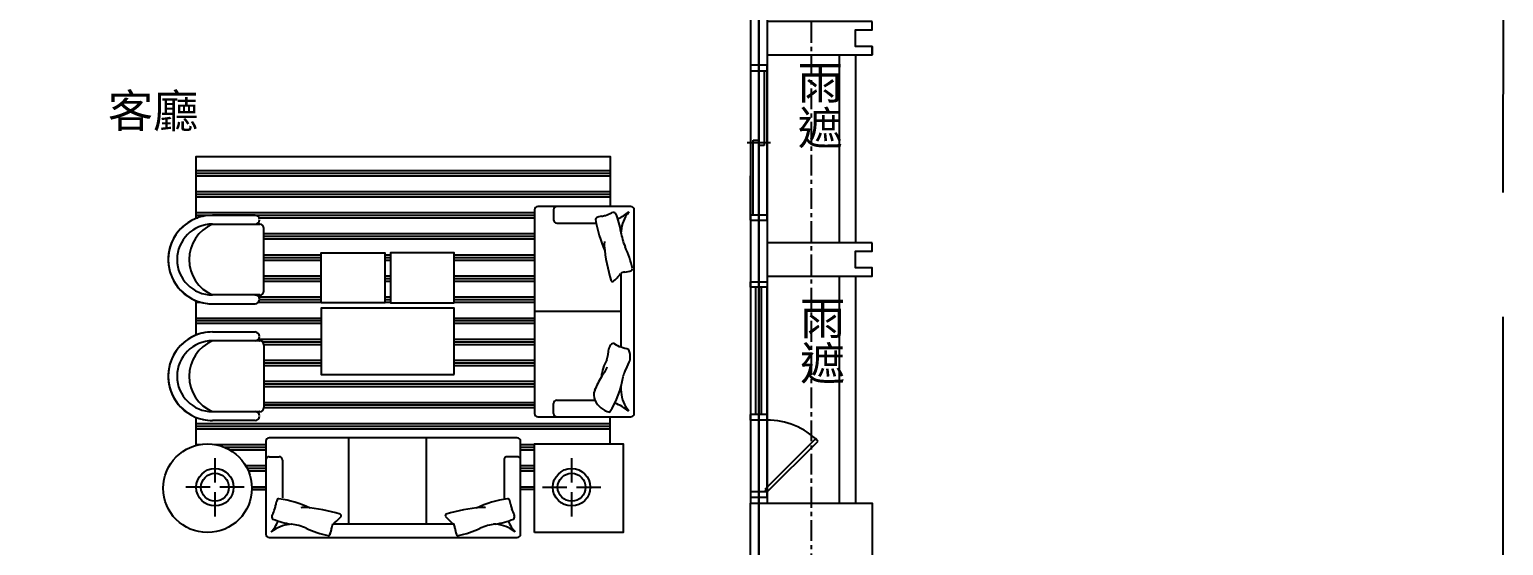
# Model space of a CAD drawing. Header units: millimetres. Extents: x -3377 to 119122, y -22007 to 15479.
# Drawn here: x 78531 to 79862, y 13221 to 13687 of the extents above; entities that cross this region are included whole.
import ezdxf
from ezdxf.enums import TextEntityAlignment as Align

# ---------------------------------------------------------------- set-up
doc = ezdxf.new("R2010")
doc.units = ezdxf.units.MM
doc.header["$LTSCALE"] = 150
doc.header["$MEASUREMENT"] = 0
doc.linetypes.add('CENTER', pattern=[2, 1.25, -0.25, 0.25, -0.25])
doc.linetypes.add('HIDDEN', pattern=[0.375, 0.25, -0.125])
doc.layers.get('0').update_dxf_attribs({"plot": 0})
for name, color, linetype, plot in [('AREA', 3, 'Continuous', False), ('FUNITURE', 9, 'Continuous', False), ('S-ARCH', 252, 'Continuous', False)]:
    doc.layers.add(name, color=color, linetype=linetype, plot=plot)
for name, color, linetype in [('area2', 6, 'Continuous'), ('COL', 1, 'Continuous'), ('Duct', 1, 'Continuous'), ('GRID', 5, 'CENTER'), ('OPEN', 4, 'Continuous'), ('TEXT', 2, 'Continuous'), ('WALL', 2, 'Continuous')]:
    doc.layers.add(name, color=color, linetype=linetype)
doc.styles.add('HH', font='')
doc.styles.add('HHV', font='')
doc.styles.get('HH').set_extended_font_data('Microsoft JhengHei')
doc.styles.get('HHV').set_extended_font_data('@微軟正黑體')

# ---------------------------------------------------------------- blocks, each defined once
blk = doc.blocks.new('A$C1FBE2881')
at = {"layer": 'FUNITURE'}
h = blk.add_hatch(dxfattribs=at)
h.set_pattern_fill('PLAST', color=252, scale=3, angle=180, style=0)
h.set_pattern_definition([(180, (-53330.237, 141328.249), (-2e-15, -19.05), []), (180, (-53330.237, 141325.868), (-2e-15, -19.05), []), (180, (-53330.237, 141323.486), (-2e-15, -19.05), [])])
h.paths.add_polyline_path([(2333.9, -697), (2333.9, -742), (2268.6, -742, 0.414214), (2265.6, -745), (2265.6, -929, 0.414214), (2268.6, -932), (2333.9, -932), (2333.9, -956.6), (2265.6, -956.6), (2265.6, -997.6), (2253, -997.6), (2253, -954.1, 0.414214), (2250, -951.1), (2026, -951.1, 0.414214), (2023, -954.1), (2023, -997.6), (2010.3, -997.6, 0.421756), (1970.3, -956.6, 0.064432), (1960.2, -957.9), (1960.2, -932.6, 0.094198), (1974.8, -935.4), (2013.4, -935.4, 0.426474), (2017.2, -931.4, 0.426474), (2013.4, -927.4), (2017.4, -927.4, 0.414214), (2021.2, -923.6), (2021.2, -867.2, 0.414214), (2017.4, -863.4), (2017.2, -863.4), (2013.4, -863.4, 0.414214), (2017.2, -859.6, 0.338908), (2013.4, -855.4), (1974.8, -855.4, 0.055845), (1966, -856.4, 0.038153), (1960.2, -858.2), (1960.2, -827.2, 0.094198), (1974.8, -830), (2013.4, -830, 0.338908), (2017.2, -825.9, 0.414214), (2013.4, -822), (2017.4, -822, 0.414214), (2021.2, -818.2), (2021.2, -761.9, 0.414214), (2017.4, -758), (2017.2, -758), (2013.4, -758, 0.426474), (2017.2, -754, 0.426474), (2013.4, -750), (1974.8, -750, 0.055845), (1966, -751, 0.038153), (1960.2, -752.8), (1960.2, -697)])
h.paths.add_polyline_path([(2135.5, -784), (2135.5, -829), (2193, -829), (2193, -784)], flags=16)
h.paths.add_polyline_path([(2130.5, -784), (2073, -784), (2073, -829), (2130.5, -829)], flags=16)
h.paths.add_polyline_path([(2073, -834), (2073, -894), (2193, -894), (2193, -834)], flags=16)
h.paths.add_polyline_path([(2105.4, -911.7), (2105.4, -819.9), (2156.9, -819.9), (2156.9, -911.7)], flags=24)
at = {"color": 252, "linetype": 'HIDDEN'}
blk.add_line((2475.5, -605, 0), (2555.5, -605, 0), dxfattribs=at)
at = {"color": 252}
for p, q in [((2540.5, -605, 0), (2540.5, -775, 0)), ((2555.5, -605, 0), (2555.5, -775, 0)), ((2540.5, -805, 0), (2540.5, -1010, 0)), ((2555.5, -805, 0), (2555.5, -1010, 0))]:
    blk.add_line(p, q, dxfattribs=at)
at = {"layer": 'AREA', "color": 252, "elevation": 0}
blk.add_lwpolyline([(1485.5, 297.5), (2468, 297.5), (2468, -17.5), (2330.5, -17.5), (2330.5, -332.5), (2275.5, -332.5), (2275.5, -542.5), (2468, -542.5), (2468, -1067.5), (2330.5, -1067.5), (2330.5, -1312.5), (2330.5, -1312.5), (2468, -1312.5), (2468, -1677.5), (1913, -1677.5), (1913, -1632.5), (1363, -1632.5)], dxfattribs=at)
at = {"layer": 'area2', "color": 252, "elevation": 0}
blk.add_lwpolyline([(1363, -1632.5), (1913, -1632.5), (1913, -1677.5), (2468, -1677.5), (2468, -1312.5), (2330.5, -1312.5), (2330.5, -1312.5), (2330.5, -1067.5), (2468, -1067.5), (2468, -542.5), (2275.5, -542.5), (2275.5, -332.5), (2330.5, -332.5), (2330.5, -17.5), (2468, -17.5), (2468, 297.5), (1485.5, 297.5)], dxfattribs=at)
at = {"layer": 'COL', "color": 252}
blk.add_line((2570.5, -597.5, -1.1), (2570.5, -605, 0), dxfattribs=at)
at = {"layer": 'COL', "color": 252, "elevation": 0}
blk.add_lwpolyline([(2460.5, -1010), (2570.5, -1010), (2570.5, -1110), (2460.5, -1110)], close=True, dxfattribs=at)
at = {"layer": 'Duct', "color": 252, "linetype": 'CENTER', "ltscale": 3, "elevation": 0}
blk.add_lwpolyline([(-2667.8, -2111.5), (-2667.8, -854.3), (-2667.8, 733.2), (3140.4, 733.1), (3139.9, -854.4), (3139.5, -2111.5), (157.7, -2111.5)], close=True, dxfattribs=at)
blk.add_lwpolyline([(-2667.8, -2111.5), (-2667.8, -854.3), (-2667.8, 733.2), (3140.4, 733.1), (3139.9, -854.4), (3139.5, -2111.5), (157.7, -2111.5)], close=True, dxfattribs=at)
blk.add_lwpolyline([(-2667.8, -2111.5), (-2667.8, -854.3), (-2667.8, 733.2), (3140.4, 733.1), (3139.9, -854.4), (3139.5, -2111.5), (157.7, -2111.5)], close=True, dxfattribs=at)
at = {"layer": 'FUNITURE', "color": 252}
for p, q in [((2265.6, -745, 0), (2265.6, -929, 0)), ((2265.6, -745, 0), (2265.6, -929, 0)), ((2265.6, -745, 0), (2265.6, -929, 0)), ((2265.6, -745, 0), (2265.6, -929, 0)), ((2333.9, -742, 0), (2268.6, -742, 0)), ((2333.9, -742, 0), (2268.6, -742, 0)), ((2352.6, -742, 0), (2268.6, -742, 0)), ((2352.6, -742, 0), (2268.6, -742, 0)), ((2282.6, -745, 0), (2282.6, -754, 0)), ((2282.6, -745, 0), (2282.6, -754, 0)), ((2352.6, -742, 0), (2306.7, -742, 0)), ((2352.6, -742, 0), (2306.7, -742, 0)), ((2352.6, -742, 0), (2306.7, -742, 0)), ((2352.6, -742, 0), (2306.7, -742, 0)), ((2352.6, -742, 0), (2306.7, -742, 0)), ((2355.6, -929, 0), (2355.6, -745, 0)), ((2013.4, -750, 0), (1974.8, -750, 0)), ((2013.4, -750, 0), (1974.8, -750, 0)), ((1974.8, -758, 0), (2017.4, -758, 0)), ((2013.4, -758, 0), (2017.4, -758, 0)), ((2017.4, -758, 0), (2017.2, -758, 0)), ((2017.4, -758, 0), (2017.2, -758, 0)), ((2285.6, -757, 0), (2321.2, -757, 0)), ((2285.6, -757, 0), (2321.2, -757, 0)), ((2350.6, -747, 0), (2349.1, -749.3, 0)), ((2350.6, -747, 0), (2349.1, -749.3, 0)), ((2021.2, -818.2, 0), (2021.2, -761.9, 0)), ((2021.2, -818.2, 0), (2021.2, -761.9, 0)), ((2343.6, -802.5, 0), (2343.6, -869, 0)), ((2343.6, -802.5, 0), (2343.6, -869, 0)), ((2017.4, -822, 0), (1974.8, -822, 0)), ((2017.4, -822, 0), (2013.4, -822, 0)), ((2017.4, -822, 0), (2013.4, -822, 0)), ((2017.4, -822, 0), (2013.4, -822, 0)), ((2017.4, -822, 0), (2013.4, -822, 0)), ((2017.4, -822, 0), (2013.4, -822, 0)), ((2017.4, -822, 0), (2013.4, -822, 0)), ((2017.4, -822, 0), (2013.4, -822, 0)), ((2017.4, -822, 0), (2013.4, -822, 0)), ((2017.4, -822, 0), (2013.4, -822, 0)), ((2017.4, -822, 0), (2013.4, -822, 0)), ((2017.4, -822, 0), (2013.4, -822, 0)), ((2017.4, -822, 0), (2013.4, -822, 0)), ((2017.4, -822, 0), (2013.4, -822, 0)), ((2017.4, -822, 0), (2013.4, -822, 0)), ((2017.4, -822, 0), (2013.4, -822, 0)), ((2017.4, -822, 0), (2013.4, -822, 0)), ((2017.4, -822, 0), (2013.4, -822, 0)), ((2017.2, -822, 0), (2017.4, -822, 0)), ((2017.2, -822, 0), (2017.4, -822, 0)), ((2017.2, -822, 0), (2017.4, -822, 0)), ((2017.2, -822, 0), (2017.4, -822, 0)), ((2017.2, -822, 0), (2017.4, -822, 0)), ((2017.2, -822, 0), (2017.4, -822, 0)), ((2017.2, -822, 0), (2017.4, -822, 0)), ((2017.2, -822, 0), (2017.4, -822, 0)), ((2017.2, -822, 0), (2017.4, -822, 0)), ((2017.2, -822, 0), (2017.4, -822, 0)), ((2017.2, -822, 0), (2017.4, -822, 0)), ((2017.2, -822, 0), (2017.4, -822, 0)), ((2017.2, -822, 0), (2017.4, -822, 0)), ((2017.2, -822, 0), (2017.4, -822, 0)), ((2017.2, -822, 0), (2017.4, -822, 0)), ((2017.2, -822, 0), (2017.4, -822, 0)), ((2017.2, -822, 0), (2017.4, -822, 0)), ((2017.2, -822, 0), (2017.4, -822, 0)), ((2017.2, -822, 0), (2017.4, -822, 0)), ((2017.2, -822, 0), (2017.4, -822, 0)), ((2017.2, -822, 0), (2017.4, -822, 0)), ((2017.2, -822, 0), (2017.4, -822, 0)), ((2017.2, -822, 0), (2017.4, -822, 0)), ((2017.2, -822, 0), (2017.4, -822, 0)), ((2017.2, -822, 0), (2017.4, -822, 0)), ((2017.2, -822, 0), (2017.4, -822, 0)), ((2017.2, -822, 0), (2017.4, -822, 0)), ((2017.2, -822, 0), (2017.4, -822, 0)), ((2017.2, -822, 0), (2017.4, -822, 0)), ((2017.2, -822, 0), (2017.4, -822, 0)), ((2017.2, -822, 0), (2017.4, -822, 0)), ((2017.2, -822, 0), (2017.4, -822, 0)), ((2021.2, -818.2, 0), (2021.2, -813.5, 0)), ((2021.2, -818.2, 0), (2021.2, -813.5, 0)), ((2021.2, -818.2, 0), (2021.2, -813.5, 0)), ((2021.2, -818.2, 0), (2021.2, -813.5, 0)), ((2021.2, -818.2, 0), (2021.2, -813.5, 0)), ((2021.2, -818.2, 0), (2021.2, -813.5, 0)), ((2021.2, -818.2, 0), (2021.2, -813.5, 0)), ((2021.2, -818.2, 0), (2021.2, -813.5, 0)), ((2021.2, -818.2, 0), (2021.2, -813.8, 0)), ((2021.2, -818.2, 0), (2021.2, -813.8, 0)), ((2021.2, -818.2, 0), (2021.2, -813.8, 0)), ((2021.2, -818.2, 0), (2021.2, -813.8, 0)), ((2021.2, -818.2, 0), (2021.2, -813.8, 0)), ((2021.2, -818.2, 0), (2021.2, -813.8, 0)), ((2021.2, -818.2, 0), (2021.2, -813.8, 0)), ((2021.2, -818.2, 0), (2021.2, -813.8, 0)), ((2021.2, -818.2, 0), (2021.2, -813.8, 0)), ((2021.2, -818.2, 0), (2021.2, -813.8, 0)), ((2021.2, -818.2, 0), (2021.2, -813.8, 0)), ((2021.2, -818.2, 0), (2021.2, -813.8, 0)), ((2021.2, -818.2, 0), (2021.2, -813.8, 0)), ((2021.2, -818.2, 0), (2021.2, -813.8, 0)), ((2021.2, -818.2, 0), (2021.2, -813.8, 0)), ((2021.2, -818.2, 0), (2021.2, -813.8, 0)), ((1974.8, -830, 0), (2013.4, -830, 0)), ((1974.8, -830, 0), (2013.4, -830, 0)), ((1974.8, -830, 0), (2013.4, -830, 0)), ((1974.8, -830, 0), (2013.4, -830, 0)), ((1974.8, -830, 0), (2013.4, -830, 0)), ((1974.8, -830, 0), (2013.4, -830, 0)), ((1974.8, -830, 0), (2013.4, -830, 0)), ((1974.8, -830, 0), (2013.4, -830, 0)), ((1974.8, -830, 0), (2013.4, -830, 0)), ((1974.8, -830, 0), (2013.4, -830, 0)), ((1974.8, -830, 0), (2013.4, -830, 0)), ((1974.8, -830, 0), (2013.4, -830, 0)), ((1974.8, -830, 0), (2013.4, -830, 0)), ((1974.8, -830, 0), (2013.4, -830, 0)), ((1974.8, -830, 0), (2013.4, -830, 0)), ((1974.8, -830, 0), (2013.4, -830, 0)), ((1974.8, -830, 0), (2013.4, -830, 0)), ((1974.8, -830, 0), (2013.4, -830, 0)), ((1974.8, -830, 0), (2013.4, -830, 0)), ((1974.8, -830, 0), (2013.4, -830, 0)), ((1974.8, -830, 0), (2013.4, -830, 0)), ((1974.8, -830, 0), (2013.4, -830, 0)), ((1974.8, -830, 0), (2013.4, -830, 0)), ((1974.8, -830, 0), (2013.4, -830, 0)), ((1974.8, -830, 0), (2013.4, -830, 0)), ((1974.8, -830, 0), (2013.4, -830, 0)), ((1974.8, -830, 0), (2013.4, -830, 0)), ((1974.8, -830, 0), (2013.4, -830, 0)), ((1974.8, -830, 0), (2013.4, -830, 0)), ((1974.8, -830, 0), (2013.4, -830, 0)), ((1974.8, -830, 0), (2013.4, -830, 0)), ((1974.8, -830, 0), (2013.4, -830, 0)), ((2343.6, -837, 0), (2265.6, -837, 0)), ((1974.8, -855.4, 0), (2013.4, -855.4, 0)), ((1974.8, -855.4, 0), (2013.4, -855.4, 0)), ((1974.8, -855.4, 0), (2013.4, -855.4, 0)), ((1974.8, -855.4, 0), (2013.4, -855.4, 0)), ((1974.8, -855.4, 0), (2013.4, -855.4, 0)), ((1974.8, -855.4, 0), (2013.4, -855.4, 0)), ((1974.8, -855.4, 0), (2013.4, -855.4, 0)), ((1974.8, -855.4, 0), (2013.4, -855.4, 0)), ((1974.8, -855.4, 0), (2013.4, -855.4, 0)), ((1974.8, -855.4, 0), (2013.4, -855.4, 0)), ((1974.8, -855.4, 0), (2013.4, -855.4, 0)), ((1974.8, -855.4, 0), (2013.4, -855.4, 0)), ((1974.8, -855.4, 0), (2013.4, -855.4, 0)), ((1974.8, -855.4, 0), (2013.4, -855.4, 0)), ((1974.8, -855.4, 0), (2013.4, -855.4, 0)), ((1974.8, -855.4, 0), (2013.4, -855.4, 0)), ((1974.8, -855.4, 0), (2013.4, -855.4, 0)), ((1974.8, -855.4, 0), (2013.4, -855.4, 0)), ((1974.8, -855.4, 0), (2013.4, -855.4, 0)), ((1974.8, -855.4, 0), (2013.4, -855.4, 0)), ((1974.8, -855.4, 0), (2013.4, -855.4, 0)), ((1974.8, -855.4, 0), (2013.4, -855.4, 0)), ((1974.8, -855.4, 0), (2013.4, -855.4, 0)), ((1974.8, -855.4, 0), (2013.4, -855.4, 0)), ((1974.8, -855.4, 0), (2013.4, -855.4, 0)), ((1974.8, -855.4, 0), (2013.4, -855.4, 0)), ((1974.8, -855.4, 0), (2013.4, -855.4, 0)), ((1974.8, -855.4, 0), (2013.4, -855.4, 0)), ((1974.8, -855.4, 0), (2013.4, -855.4, 0)), ((1974.8, -855.4, 0), (2013.4, -855.4, 0)), ((1974.8, -855.4, 0), (2013.4, -855.4, 0)), ((1974.8, -855.4, 0), (2013.4, -855.4, 0)), ((2017.4, -863.4, 0), (1974.8, -863.4, 0)), ((2017.4, -863.4, 0), (2013.4, -863.4, 0)), ((2017.4, -863.4, 0), (2013.4, -863.4, 0)), ((2017.4, -863.4, 0), (2013.4, -863.4, 0)), ((2017.4, -863.4, 0), (2013.4, -863.4, 0)), ((2017.4, -863.4, 0), (2013.4, -863.4, 0)), ((2017.4, -863.4, 0), (2013.4, -863.4, 0)), ((2017.4, -863.4, 0), (2013.4, -863.4, 0)), ((2017.4, -863.4, 0), (2013.4, -863.4, 0)), ((2017.4, -863.4, 0), (2013.4, -863.4, 0)), ((2017.4, -863.4, 0), (2013.4, -863.4, 0)), ((2017.4, -863.4, 0), (2013.4, -863.4, 0)), ((2017.4, -863.4, 0), (2013.4, -863.4, 0)), ((2017.4, -863.4, 0), (2013.4, -863.4, 0)), ((2017.4, -863.4, 0), (2013.4, -863.4, 0)), ((2017.4, -863.4, 0), (2013.4, -863.4, 0)), ((2017.4, -863.4, 0), (2013.4, -863.4, 0)), ((2017.4, -863.4, 0), (2013.4, -863.4, 0)), ((2017.2, -863.4, 0), (2017.4, -863.4, 0)), ((2017.2, -863.4, 0), (2017.4, -863.4, 0)), ((2017.2, -863.4, 0), (2017.4, -863.4, 0)), ((2017.2, -863.4, 0), (2017.4, -863.4, 0)), ((2017.2, -863.4, 0), (2017.4, -863.4, 0)), ((2017.2, -863.4, 0), (2017.4, -863.4, 0)), ((2017.2, -863.4, 0), (2017.4, -863.4, 0)), ((2017.2, -863.4, 0), (2017.4, -863.4, 0)), ((2017.2, -863.4, 0), (2017.4, -863.4, 0)), ((2017.2, -863.4, 0), (2017.4, -863.4, 0)), ((2017.2, -863.4, 0), (2017.4, -863.4, 0)), ((2017.2, -863.4, 0), (2017.4, -863.4, 0)), ((2017.2, -863.4, 0), (2017.4, -863.4, 0)), ((2017.2, -863.4, 0), (2017.4, -863.4, 0)), ((2017.2, -863.4, 0), (2017.4, -863.4, 0)), ((2017.2, -863.4, 0), (2017.4, -863.4, 0)), ((2017.2, -863.4, 0), (2017.4, -863.4, 0)), ((2017.2, -863.4, 0), (2017.4, -863.4, 0)), ((2017.2, -863.4, 0), (2017.4, -863.4, 0)), ((2017.2, -863.4, 0), (2017.4, -863.4, 0)), ((2017.2, -863.4, 0), (2017.4, -863.4, 0)), ((2017.2, -863.4, 0), (2017.4, -863.4, 0)), ((2017.2, -863.4, 0), (2017.4, -863.4, 0)), ((2017.2, -863.4, 0), (2017.4, -863.4, 0)), ((2017.2, -863.4, 0), (2017.4, -863.4, 0)), ((2017.2, -863.4, 0), (2017.4, -863.4, 0)), ((2017.2, -863.4, 0), (2017.4, -863.4, 0)), ((2017.2, -863.4, 0), (2017.4, -863.4, 0)), ((2017.2, -863.4, 0), (2017.4, -863.4, 0)), ((2017.2, -863.4, 0), (2017.4, -863.4, 0)), ((2017.2, -863.4, 0), (2017.4, -863.4, 0)), ((2017.2, -863.4, 0), (2017.4, -863.4, 0)), ((2021.2, -867.2, 0), (2021.2, -871.6, 0)), ((2021.2, -867.2, 0), (2021.2, -871.6, 0)), ((2021.2, -867.2, 0), (2021.2, -871.6, 0)), ((2021.2, -867.2, 0), (2021.2, -871.9, 0)), ((2021.2, -867.2, 0), (2021.2, -871.6, 0)), ((2021.2, -867.2, 0), (2021.2, -871.9, 0)), ((2021.2, -867.2, 0), (2021.2, -871.6, 0)), ((2021.2, -867.2, 0), (2021.2, -871.6, 0)), ((2021.2, -867.2, 0), (2021.2, -871.6, 0)), ((2021.2, -867.2, 0), (2021.2, -871.9, 0)), ((2021.2, -867.2, 0), (2021.2, -871.6, 0)), ((2021.2, -867.2, 0), (2021.2, -871.9, 0)), ((2021.2, -867.2, 0), (2021.2, -923.6, 0)), ((2021.2, -867.2, 0), (2021.2, -871.6, 0)), ((2021.2, -867.2, 0), (2021.2, -871.6, 0)), ((2021.2, -867.2, 0), (2021.2, -871.6, 0)), ((2021.2, -867.2, 0), (2021.2, -871.9, 0)), ((2021.2, -867.2, 0), (2021.2, -871.6, 0)), ((2021.2, -867.2, 0), (2021.2, -871.9, 0)), ((2021.2, -867.2, 0), (2021.2, -871.6, 0)), ((2021.2, -867.2, 0), (2021.2, -871.6, 0)), ((2021.2, -867.2, 0), (2021.2, -871.6, 0)), ((2021.2, -867.2, 0), (2021.2, -871.9, 0)), ((2021.2, -867.2, 0), (2021.2, -871.6, 0)), ((2021.2, -867.2, 0), (2021.2, -871.9, 0)), ((2021.2, -867.2, 0), (2021.2, -923.6, 0)), ((2343.6, -905, 0), (2343.6, -907.6, 0)), ((2343.6, -905, 0), (2343.6, -907.6, 0)), ((2285.6, -917, 0), (2320, -917, 0)), ((2285.6, -917, 0), (2320, -917, 0)), ((1974.8, -927.4, 0), (2017.4, -927.4, 0)), ((2013.4, -927.4, 0), (2017.4, -927.4, 0)), ((2017.4, -927.4, 0), (2017.2, -927.4, 0)), ((2017.4, -927.4, 0), (2017.2, -927.4, 0)), ((2282.6, -929, 0), (2282.6, -920, 0)), ((2282.6, -929, 0), (2282.6, -920, 0)), ((2350.6, -927, 0), (2349.1, -924.8, 0)), ((2350.6, -927, 0), (2349.1, -924.8, 0)), ((2013.4, -935.4, 0), (1974.8, -935.4, 0)), ((2013.4, -935.4, 0), (1974.8, -935.4, 0)), ((2268.6, -932, 0), (2333.9, -932, 0)), ((2268.6, -932, 0), (2333.9, -932, 0)), ((2268.6, -932, 0), (2352.6, -932, 0)), ((2268.6, -932, 0), (2352.6, -932, 0)), ((2306.7, -932, 0), (2352.6, -932, 0)), ((2306.7, -932, 0), (2352.6, -932, 0)), ((2306.7, -932, 0), (2352.6, -932, 0)), ((2306.7, -932, 0), (2352.6, -932, 0)), ((2306.7, -932, 0), (2352.6, -932, 0)), ((2306.7, -932, 0), (2352.6, -932, 0)), ((2306.7, -932, 0), (2352.6, -932, 0)), ((2306.7, -932, 0), (2352.6, -932, 0)), ((2306.7, -932, 0), (2352.6, -932, 0)), ((2333.9, -956.6, 0), (2333.9, -932, 0)), ((2023, -954.1, 0), (2023, -992.6, 0)), ((2023, -954.1, 0), (2023, -1038.1, 0)), ((2250, -951.1, 0), (2026, -951.1, 0)), ((2250, -951.1, 0), (2026, -951.1, 0)), ((2250, -951.1, 0), (2026, -951.1, 0)), ((2250, -951.1, 0), (2026, -951.1, 0)), ((2098, -1029.1, 0), (2098, -951.1, 0)), ((2168, -1029.1, 0), (2168, -951.1, 0)), ((2253, -997.6, 0), (2253, -954.1, 0)), ((2253, -997.6, 0), (2253, -954.1, 0)), ((2253, -1038.1, 0), (2253, -954.1, 0)), ((2253, -1038.1, 0), (2253, -954.1, 0)), ((1977, -969.4, 0), (1977, -991.3, 0)), ((1977, -969.4, 0), (1977, -991.3, 0)), ((2026, -968.1, 0), (2035, -968.1, 0)), ((2026, -968.1, 0), (2035, -968.1, 0)), ((2038, -971.1, 0), (2038, -1005.4, 0)), ((2038, -971.1, 0), (2038, -1005.4, 0)), ((2238, -971.1, 0), (2238, -1006.7, 0)), ((2238, -971.1, 0), (2238, -1006.7, 0)), ((2250, -968.1, 0), (2241, -968.1, 0)), ((2250, -968.1, 0), (2241, -968.1, 0)), ((2299, -969.4, 0), (2299, -991.3, 0)), ((2299, -969.4, 0), (2299, -991.3, 0)), ((1972.6, -995.7, 0), (1950.7, -995.7, 0)), ((2003.3, -995.7, 0), (1981.4, -995.7, 0)), ((2253, -1038.1, 0), (2253, -997.6, 0)), ((2253, -1038.1, 0), (2253, -997.6, 0)), ((2253, -1038.1, 0), (2253, -997.6, 0)), ((2253, -1038.1, 0), (2253, -997.6, 0)), ((2272.7, -995.7, 0), (2294.6, -995.7, 0)), ((2303.4, -995.7, 0), (2325.3, -995.7, 0)), ((1977, -1000.1, 0), (1977, -1022, 0)), ((2299, -1000.1, 0), (2299, -1022, 0)), ((2028, -1036.1, 0), (2030.2, -1034.5, 0)), ((2028, -1036.1, 0), (2030.2, -1034.5, 0)), ((2192.5, -1029.1, 0), (2083.5, -1029.1, 0)), ((2192.5, -1029.1, 0), (2083.5, -1029.1, 0)), ((2248, -1036.1, 0), (2245.7, -1034.5, 0)), ((2248, -1036.1, 0), (2245.7, -1034.5, 0)), ((2026, -1041.1, 0), (2250, -1041.1, 0)), ((2026, -1041.1, 0), (2250, -1041.1, 0)), ((2026, -1041.1, 0), (2250, -1041.1, 0)), ((2026, -1041.1, 0), (2250, -1041.1, 0)), ((2026, -1041.1, 0), (2250, -1041.1, 0)), ((2026, -1041.1, 0), (2250, -1041.1, 0)), ((2026, -1041.1, 0), (2250, -1041.1, 0)), ((2026, -1041.1, 0), (2250, -1041.1, 0))]:
    blk.add_line(p, q, dxfattribs=at)
at = {"layer": 'FUNITURE', "color": 252, "elevation": 0}
for points in [[(1960.2, -752.8), (1960.2, -697), (2333.9, -697), (2333.9, -742)], [(1960.2, -752.8), (1960.2, -697), (2333.9, -697), (2333.9, -742)], [(1960.2, -752.8), (1960.2, -697), (2333.9, -697), (2333.9, -742)], [(1960.2, -752.8), (1960.2, -697), (2333.9, -697), (2333.9, -742)], [(1960.2, -752.8), (1960.2, -697), (2333.9, -697), (2333.9, -742)], [(1960.2, -752.8), (1960.2, -697), (2333.9, -697), (2333.9, -742)], [(1960.2, -752.8), (1960.2, -697), (2333.9, -697), (2333.9, -742)], [(1960.2, -752.8), (1960.2, -697), (2333.9, -697), (2333.9, -742)], [(1960.2, -752.8), (1960.2, -697), (2333.9, -697), (2333.9, -742)], [(1960.2, -752.8), (1960.2, -697), (2333.9, -697), (2333.9, -742)], [(1960.2, -752.8), (1960.2, -697), (2333.9, -697), (2333.9, -742)], [(1960.2, -752.8), (1960.2, -697), (2333.9, -697), (2333.9, -742)], [(1960.2, -752.8), (1960.2, -697), (2333.9, -697), (2333.9, -742)], [(1960.2, -752.8), (1960.2, -697), (2333.9, -697), (2333.9, -742)], [(1960.2, -858.2), (1960.2, -827.2)], [(1960.2, -957.9), (1960.2, -932.6)], [(1960.2, -957.9), (1960.2, -932.6)], [(1960.2, -957.9), (1960.2, -932.6)], [(1960.2, -957.9), (1960.2, -932.6)], [(1960.2, -957.9), (1960.2, -932.6)], [(1960.2, -957.9), (1960.2, -932.6)], [(1960.2, -957.9), (1960.2, -932.6)], [(1960.2, -957.9), (1960.2, -932.6)], [(1960.2, -957.9), (1960.2, -932.6)], [(1960.2, -957.9), (1960.2, -932.6)], [(1960.2, -957.9), (1960.2, -932.6)], [(1960.2, -957.9), (1960.2, -932.6)], [(1960.2, -957.9), (1960.2, -932.6)], [(1960.2, -957.9), (1960.2, -932.6)], [(1960.2, -957.9), (1960.2, -932.6)], [(1960.2, -957.9), (1960.2, -932.6)], [(2265.6, -997.6), (2265.6, -956.6), (2333.9, -956.6)], [(2009.9, -997.6), (2023, -997.6)], [(2009.9, -997.6), (2023, -997.6)], [(2009.9, -997.6), (2023, -997.6)], [(2009.9, -997.6), (2023, -997.6)], [(2009.9, -997.6), (2023, -997.6)], [(2009.9, -997.6), (2023, -997.6)], [(2009.9, -997.6), (2023, -997.6)], [(2009.9, -997.6), (2023, -997.6)], [(2023, -997.6), (2010.3, -997.6)], [(2023, -997.6), (2010.3, -997.6)], [(2023, -997.6), (2010.3, -997.6)], [(2023, -997.6), (2010.3, -997.6)], [(2023, -997.6), (2010.3, -997.6)], [(2023, -997.6), (2010.3, -997.6)], [(2023, -997.6), (2010.3, -997.6)], [(2023, -997.6), (2010.3, -997.6)], [(2023, -997.6), (2010.3, -997.6)], [(2023, -997.6), (2010.3, -997.6)], [(2023, -997.6), (2010.3, -997.6)], [(2023, -997.6), (2010.3, -997.6)], [(2023, -997.6), (2010.3, -997.6)], [(2023, -997.6), (2010.3, -997.6)], [(2023, -997.6), (2010.3, -997.6)], [(2023, -997.6), (2010.3, -997.6)], [(2265.6, -997.6), (2253, -997.6)], [(2265.6, -997.6), (2253, -997.6)], [(2265.6, -997.6), (2253, -997.6)], [(2265.6, -997.6), (2253, -997.6)], [(2265.6, -997.6), (2253, -997.6)], [(2265.6, -997.6), (2253, -997.6)], [(2265.6, -997.6), (2253, -997.6)], [(2265.6, -997.6), (2253, -997.6)], [(2265.6, -997.6), (2253, -997.6)], [(2265.6, -997.6), (2253, -997.6)], [(2265.6, -997.6), (2253, -997.6)], [(2265.6, -997.6), (2253, -997.6)], [(2265.6, -997.6), (2253, -997.6)], [(2265.6, -997.6), (2253, -997.6)], [(2265.6, -997.6), (2253, -997.6)], [(2265.6, -997.6), (2253, -997.6)]]:
    blk.add_lwpolyline(points, dxfattribs=at)
for points in [[(2073, -829), (2073, -784), (2130.5, -784), (2130.5, -829)], [(2193, -829), (2193, -784), (2135.5, -784), (2135.5, -829)], [(2193, -894), (2193, -834), (2073, -834), (2073, -894)], [(2265.6, -1036.6), (2265.6, -956.6), (2345.6, -956.6), (2345.6, -1036.6)]]:
    blk.add_lwpolyline(points, close=True, dxfattribs=at)
at = {"layer": 'FUNITURE', "color": 252}
for centre, radius in [((1970.3, -996.6, 0), 40), ((1977, -995.7, 0), 16.9), ((1977, -995.7, 0), 12.6), ((2299, -995.7, 0), 16.9), ((2299, -995.7, 0), 12.6)]:
    blk.add_circle(centre, radius, dxfattribs=at)
for centre, radius, start, end in [((2268.6, -745, 0), 3, 90, 180), ((2268.6, -745, 0), 3, 90, 180), ((2268.6, -745, 0), 3, 90, 180), ((2268.6, -745, 0), 3, 90, 180), ((2285.6, -745, 0), 3, 90, 180), ((2285.6, -745, 0), 3, 90, 180), ((2352.6, -745, 0), 3, 0, 90), ((2352.6, -745, 0), 3, 0, 90), ((2352.6, -745, 0), 3, 0, 90), ((2352.6, -745, 0), 3, 0, 90), ((2352.6, -745, 0), 3, 0, 90), ((2352.6, -745, 0), 3, 0, 90), ((2352.6, -745, 0), 3, 0, 90), ((2352.6, -745, 0), 3, 0, 90), ((2352.6, -745, 0), 3, 0, 90), ((2352.6, -745, 0), 3, 0, 90), ((2352.6, -745, 0), 3, 0, 90), ((2352.6, -745, 0), 3, 0, 90), ((2352.6, -745, 0), 3, 0, 90), ((2352.6, -745, 0), 3, 0, 90), ((2352.6, -745, 0), 3, 0, 90), ((2352.6, -745, 0), 3, 0, 90), ((2352.6, -745, 0), 3, 0, 90), ((2352.6, -745, 0), 3, 0, 90), ((2352.6, -745, 0), 3, 0, 90), ((2352.6, -745, 0), 3, 0, 90), ((2352.6, -745, 0), 3, 0, 90), ((2352.6, -745, 0), 3, 0, 90), ((2352.6, -745, 0), 3, 0, 90), ((2352.6, -745, 0), 3, 0, 90), ((2352.6, -745, 0), 3, 0, 90), ((2352.6, -745, 0), 3, 0, 90), ((2352.6, -745, 0), 3, 0, 90), ((2352.6, -745, 0), 3, 0, 90), ((2352.6, -745, 0), 3, 0, 90), ((2352.6, -745, 0), 3, 0, 90), ((2352.6, -745, 0), 3, 0, 90), ((1974.8, -790, 0), 40, 90, 270), ((1974.8, -790, 0), 40, 121.8347, 270), ((1974.8, -790, 0), 40, 121.8347, 270), ((1974.8, -790, 0), 40, 121.8347, 270), ((1974.8, -790, 0), 40, 121.8347, 270), ((1974.8, -790, 0), 40, 121.8347, 270), ((1974.8, -790, 0), 40, 121.8347, 270), ((1974.8, -790, 0), 40, 121.8347, 270), ((1974.8, -790, 0), 40, 121.8347, 270), ((1974.8, -790, 0), 40, 122.2011, 270), ((1974.8, -790, 0), 40, 122.2011, 270), ((1974.8, -790, 0), 40, 122.2011, 270), ((1974.8, -790, 0), 40, 122.2011, 270), ((1974.8, -790, 0), 32, 90, 270), ((1988.6, -790, 0), 34.8, 113.2439, 246.7561), ((1974.8, -790, 0), 40, 90, 102.7855), ((2013.4, -753.9, 0), 3.84, 0, 90), ((2013.4, -753.9, 0), 3.84, 0, 90), ((2013.4, -754.2, 0), 3.84, 270, 0), ((2013.4, -754.2, 0), 3.84, 270, 0), ((2017.4, -761.9, 0), 3.84, 0, 90), ((2017.4, -761.9, 0), 3.84, 0, 90), ((2285.6, -754, 0), 3, 180, 270), ((2285.6, -754, 0), 3, 180, 270), ((2322.2, -753.6, 0), 1.5, 115.7932, 188.3672), ((2322.2, -753.6, 0), 1.5, 115.7932, 188.3672), ((2422.1, -738.9, 0), 102.5, 188.3672, 204.8587), ((2422.1, -738.9, 0), 102.5, 188.3672, 204.8587), ((2328.2, -766.1, 0), 15.4, 97.9761, 115.7932), ((2328.2, -766.1, 0), 15.4, 97.9761, 115.7932), ((2322.9, -728.2, 0), 22.9, 277.9761, 287.2016), ((2322.9, -728.2, 0), 22.9, 277.9761, 287.2016), ((2321, -722.1, 0), 29.3, 287.2016, 298.8416), ((2321, -722.1, 0), 29.3, 287.2016, 298.8416), ((2336.7, -750.6, 0), 3.2, 43.0627, 118.8416), ((2336.7, -750.6, 0), 3.2, 43.0627, 118.8416), ((2282.3, -772.9, 0), 61.7, 7.3509, 23.3815), ((2282.3, -772.9, 0), 61.7, 7.3509, 23.3815), ((2323.4, -715.1, 0), 41.9, 294.5511, 310.397), ((2323.4, -715.1, 0), 41.9, 294.5511, 310.397), ((2373.6, -766.5, 0), 30, 145.008, 180), ((2373.6, -766.5, 0), 30, 145.008, 180), ((2393.3, -758.6, 0), 50.1, 187.3509, 203.3685), ((2340.4, -776.4, 0), 11.9, 166.7388, 186.1133), ((2340.4, -776.4, 0), 11.9, 166.7388, 186.1133), ((2483, -763.8, 0), 155.1, 185.1506, 197.0114), ((2483, -763.8, 0), 155.1, 185.1506, 197.0114), ((2266.1, -816.9, 0), 89.8, 12.0086, 25.36), ((2266.1, -816.9, 0), 89.8, 12.0086, 25.36), ((2352.5, -798.6, 0), 1.5, 290.7406, 12.0086), ((2352.5, -798.6, 0), 1.5, 290.7406, 12.0086), ((2336.1, -808.7, 0), 1.5, 198.8084, 278.3836), ((2336.1, -808.7, 0), 1.5, 198.8084, 278.3836), ((2313.6, -781.9, 0), 36.2, 308.7645, 325.0526), ((2313.6, -781.9, 0), 36.2, 308.7645, 325.0526), ((2348.1, -810.6, 0), 9.31, 96.3646, 120.8107), ((2348.1, -810.6, 0), 9.31, 96.3646, 120.8107), ((2344.4, -777.1, 0), 24.5, 276.3646, 290.7406), ((2344.4, -777.1, 0), 24.5, 276.3646, 290.7406), ((2013.4, -825.9, 0), 3.84, 0, 90), ((2013.4, -825.9, 0), 3.84, 0, 90), ((2013.4, -825.9, 0), 3.84, 0, 90), ((2013.4, -825.9, 0), 3.84, 0, 90), ((2013.4, -825.9, 0), 3.84, 0, 90), ((2013.4, -825.9, 0), 3.84, 0, 90), ((2013.4, -825.9, 0), 3.84, 0, 90), ((2013.4, -825.9, 0), 3.84, 0, 90), ((2013.4, -825.9, 0), 3.84, 0, 90), ((2013.4, -825.9, 0), 3.84, 0, 90), ((2013.4, -825.9, 0), 3.84, 0, 90), ((2013.4, -825.9, 0), 3.84, 0, 90), ((2013.4, -825.9, 0), 3.84, 0, 90), ((2013.4, -825.9, 0), 3.84, 0, 90), ((2013.4, -825.9, 0), 3.84, 0, 90), ((2013.4, -825.9, 0), 3.84, 0, 90), ((2013.4, -825.9, 0), 3.84, 0, 90), ((2013.4, -825.9, 0), 3.84, 0, 90), ((2013.4, -825.9, 0), 3.84, 0, 90), ((2013.4, -825.9, 0), 3.84, 0, 90), ((2013.4, -825.9, 0), 3.84, 0, 90), ((2013.4, -825.9, 0), 3.84, 0, 90), ((2013.4, -825.9, 0), 3.84, 0, 90), ((2013.4, -825.9, 0), 3.84, 0, 90), ((2013.4, -825.9, 0), 3.84, 0, 90), ((2013.4, -825.9, 0), 3.84, 0, 90), ((2013.4, -825.9, 0), 3.84, 0, 90), ((2013.4, -825.9, 0), 3.84, 0, 90), ((2013.4, -825.9, 0), 3.84, 0, 90), ((2013.4, -825.9, 0), 3.84, 0, 90), ((2013.4, -825.9, 0), 3.84, 0, 90), ((2013.4, -825.9, 0), 3.84, 0, 90), ((2017.4, -818.2, 0), 3.84, 270, 0), ((2017.4, -818.2, 0), 3.84, 270, 0), ((2017.4, -818.2, 0), 3.84, 270, 0), ((2017.4, -818.2, 0), 3.84, 270, 0), ((2017.4, -818.2, 0), 3.84, 270, 0), ((2017.4, -818.2, 0), 3.84, 270, 0), ((2017.4, -818.2, 0), 3.84, 270, 0), ((2017.4, -818.2, 0), 3.84, 270, 0), ((2017.4, -818.2, 0), 3.84, 270, 0), ((2017.4, -818.2, 0), 3.84, 270, 0), ((2017.4, -818.2, 0), 3.84, 270, 0), ((2017.4, -818.2, 0), 3.84, 270, 0), ((2017.4, -818.2, 0), 3.84, 270, 0), ((2017.4, -818.2, 0), 3.84, 270, 0), ((2017.4, -818.2, 0), 3.84, 270, 0), ((2017.4, -818.2, 0), 3.84, 270, 0), ((2017.4, -818.2, 0), 3.84, 270, 0), ((2017.4, -818.2, 0), 3.84, 270, 0), ((2017.4, -818.2, 0), 3.84, 270, 0), ((2017.4, -818.2, 0), 3.84, 270, 0), ((2017.4, -818.2, 0), 3.84, 270, 0), ((2017.4, -818.2, 0), 3.84, 270, 0), ((2017.4, -818.2, 0), 3.84, 270, 0), ((2017.4, -818.2, 0), 3.84, 270, 0), ((2017.4, -818.2, 0), 3.84, 270, 0), ((2017.4, -818.2, 0), 3.84, 270, 0), ((2017.4, -818.2, 0), 3.84, 270, 0), ((2017.4, -818.2, 0), 3.84, 270, 0), ((2017.4, -818.2, 0), 3.84, 270, 0), ((2017.4, -818.2, 0), 3.84, 270, 0), ((2017.4, -818.2, 0), 3.84, 270, 0), ((2017.4, -818.2, 0), 3.84, 270, 0), ((1974.8, -790, 0), 40, 257.2145, 270), ((1974.8, -790, 0), 40, 257.2145, 270), ((1974.8, -790, 0), 40, 257.2145, 270), ((1974.8, -790, 0), 40, 257.2145, 270), ((1974.8, -790, 0), 40, 257.2145, 270), ((1974.8, -790, 0), 40, 257.2145, 270), ((1974.8, -790, 0), 40, 257.2145, 270), ((1974.8, -790, 0), 40, 257.2145, 270), ((1974.8, -790, 0), 40, 257.2145, 270), ((1974.8, -790, 0), 40, 257.2145, 270), ((1974.8, -790, 0), 40, 257.2145, 270), ((1974.8, -790, 0), 40, 257.2145, 270), ((1974.8, -790, 0), 40, 257.2145, 270), ((2012.6, -825.5, 0), 4.66, 279.8467, 354.7345), ((2012.6, -825.5, 0), 4.66, 279.8467, 354.7345), ((2012.6, -825.5, 0), 4.66, 279.8467, 354.7345), ((2012.6, -825.5, 0), 4.66, 279.8467, 354.7345), ((2012.6, -825.5, 0), 4.66, 279.8467, 354.7345), ((2012.6, -825.5, 0), 4.66, 279.8467, 354.7345), ((2012.6, -825.5, 0), 4.66, 279.8467, 354.7345), ((2012.6, -825.5, 0), 4.66, 279.8467, 354.7345), ((2012.6, -825.5, 0), 4.66, 279.8467, 354.7345), ((2012.6, -825.5, 0), 4.66, 279.8467, 354.7345), ((2012.6, -825.5, 0), 4.66, 279.8467, 354.7345), ((2012.6, -825.5, 0), 4.66, 279.8467, 354.7345), ((2012.6, -825.5, 0), 4.66, 279.8467, 354.7345), ((2012.6, -825.5, 0), 4.66, 279.8467, 354.7345), ((2012.6, -825.5, 0), 4.66, 279.8467, 354.7345), ((2012.6, -825.5, 0), 4.66, 279.8467, 354.7345), ((2012.6, -825.5, 0), 4.66, 279.8467, 354.7345), ((2012.6, -825.5, 0), 4.66, 279.8467, 354.7345), ((2012.6, -825.5, 0), 4.66, 279.8467, 354.7345), ((2012.6, -825.5, 0), 4.66, 279.8467, 354.7345), ((2012.6, -825.5, 0), 4.66, 279.8467, 354.7345), ((2012.6, -825.5, 0), 4.66, 279.8467, 354.7345), ((2012.6, -825.5, 0), 4.66, 279.8467, 354.7345), ((2012.6, -825.5, 0), 4.66, 279.8467, 354.7345), ((2012.6, -825.5, 0), 4.66, 279.8467, 354.7345), ((2012.6, -825.5, 0), 4.66, 279.8467, 354.7345), ((2012.6, -825.5, 0), 4.66, 279.8467, 354.7345), ((2012.6, -825.5, 0), 4.66, 279.8467, 354.7345), ((2012.6, -825.5, 0), 4.66, 279.8467, 354.7345), ((2012.6, -825.5, 0), 4.66, 279.8467, 354.7345), ((2012.6, -825.5, 0), 4.66, 279.8467, 354.7345), ((2012.6, -825.5, 0), 4.66, 279.8467, 354.7345), ((1974.8, -895.4, 0), 40, 90, 238.1653), ((1974.8, -895.4, 0), 40, 90, 237.7989), ((1974.8, -895.4, 0), 40, 90, 238.1653), ((1974.8, -895.4, 0), 40, 90, 238.1653), ((1974.8, -895.4, 0), 40, 90, 237.7989), ((1974.8, -895.4, 0), 40, 90, 238.1653), ((1974.8, -895.4, 0), 40, 90, 238.1653), ((1974.8, -895.4, 0), 40, 90, 237.7989), ((1974.8, -895.4, 0), 40, 90, 238.1653), ((1974.8, -895.4, 0), 40, 90, 238.1653), ((1974.8, -895.4, 0), 40, 90, 237.7989), ((1974.8, -895.4, 0), 40, 90, 238.1653), ((1974.8, -895.4, 0), 40, 90, 270), ((1974.8, -895.4, 0), 32, 90, 270), ((1988.6, -895.4, 0), 34.8, 113.2439, 246.7561), ((1974.8, -895.4, 0), 40, 90, 102.7855), ((1974.8, -895.4, 0), 40, 90, 102.7855), ((1974.8, -895.4, 0), 40, 90, 102.7855), ((1974.8, -895.4, 0), 40, 90, 102.7855), ((1974.8, -895.4, 0), 40, 90, 102.7855), ((1974.8, -895.4, 0), 40, 90, 102.7855), ((1974.8, -895.4, 0), 40, 90, 102.7855), ((1974.8, -895.4, 0), 40, 90, 102.7855), ((1974.8, -895.4, 0), 40, 90, 102.7855), ((1974.8, -895.4, 0), 40, 90, 102.7855), ((1974.8, -895.4, 0), 40, 90, 102.7855), ((1974.8, -895.4, 0), 40, 90, 102.7855), ((1974.8, -895.4, 0), 40, 90, 102.7855), ((2012.6, -860, 0), 4.66, 5.2655, 80.1533), ((2012.6, -860, 0), 4.66, 5.2655, 80.1533), ((2012.6, -860, 0), 4.66, 5.2655, 80.1533), ((2012.6, -860, 0), 4.66, 5.2655, 80.1533), ((2012.6, -860, 0), 4.66, 5.2655, 80.1533), ((2012.6, -860, 0), 4.66, 5.2655, 80.1533), ((2012.6, -860, 0), 4.66, 5.2655, 80.1533), ((2012.6, -860, 0), 4.66, 5.2655, 80.1533), ((2012.6, -860, 0), 4.66, 5.2655, 80.1533), ((2012.6, -860, 0), 4.66, 5.2655, 80.1533), ((2012.6, -860, 0), 4.66, 5.2655, 80.1533), ((2012.6, -860, 0), 4.66, 5.2655, 80.1533), ((2012.6, -860, 0), 4.66, 5.2655, 80.1533), ((2012.6, -860, 0), 4.66, 5.2655, 80.1533), ((2012.6, -860, 0), 4.66, 5.2655, 80.1533), ((2012.6, -860, 0), 4.66, 5.2655, 80.1533), ((2012.6, -860, 0), 4.66, 5.2655, 80.1533), ((2012.6, -860, 0), 4.66, 5.2655, 80.1533), ((2012.6, -860, 0), 4.66, 5.2655, 80.1533), ((2012.6, -860, 0), 4.66, 5.2655, 80.1533), ((2012.6, -860, 0), 4.66, 5.2655, 80.1533), ((2012.6, -860, 0), 4.66, 5.2655, 80.1533), ((2012.6, -860, 0), 4.66, 5.2655, 80.1533), ((2012.6, -860, 0), 4.66, 5.2655, 80.1533), ((2012.6, -860, 0), 4.66, 5.2655, 80.1533), ((2012.6, -860, 0), 4.66, 5.2655, 80.1533), ((2012.6, -860, 0), 4.66, 5.2655, 80.1533), ((2012.6, -860, 0), 4.66, 5.2655, 80.1533), ((2012.6, -860, 0), 4.66, 5.2655, 80.1533), ((2012.6, -860, 0), 4.66, 5.2655, 80.1533), ((2012.6, -860, 0), 4.66, 5.2655, 80.1533), ((2012.6, -860, 0), 4.66, 5.2655, 80.1533), ((2013.4, -859.6, 0), 3.84, 270, 0), ((2013.4, -859.6, 0), 3.84, 270, 0), ((2013.4, -859.6, 0), 3.84, 270, 0), ((2013.4, -859.6, 0), 3.84, 270, 0), ((2013.4, -859.6, 0), 3.84, 270, 0), ((2013.4, -859.6, 0), 3.84, 270, 0), ((2013.4, -859.6, 0), 3.84, 270, 0), ((2013.4, -859.6, 0), 3.84, 270, 0), ((2013.4, -859.6, 0), 3.84, 270, 0), ((2013.4, -859.6, 0), 3.84, 270, 0), ((2013.4, -859.6, 0), 3.84, 270, 0), ((2013.4, -859.6, 0), 3.84, 270, 0), ((2013.4, -859.6, 0), 3.84, 270, 0), ((2013.4, -859.6, 0), 3.84, 270, 0), ((2013.4, -859.6, 0), 3.84, 270, 0), ((2013.4, -859.6, 0), 3.84, 270, 0), ((2013.4, -859.6, 0), 3.84, 270, 0), ((2013.4, -859.6, 0), 3.84, 270, 0), ((2013.4, -859.6, 0), 3.84, 270, 0), ((2013.4, -859.6, 0), 3.84, 270, 0), ((2013.4, -859.6, 0), 3.84, 270, 0), ((2013.4, -859.6, 0), 3.84, 270, 0), ((2013.4, -859.6, 0), 3.84, 270, 0), ((2013.4, -859.6, 0), 3.84, 270, 0), ((2013.4, -859.6, 0), 3.84, 270, 0), ((2013.4, -859.6, 0), 3.84, 270, 0), ((2013.4, -859.6, 0), 3.84, 270, 0), ((2013.4, -859.6, 0), 3.84, 270, 0), ((2013.4, -859.6, 0), 3.84, 270, 0), ((2013.4, -859.6, 0), 3.84, 270, 0), ((2013.4, -859.6, 0), 3.84, 270, 0), ((2013.4, -859.6, 0), 3.84, 270, 0), ((2017.4, -867.2, 0), 3.84, 0, 90), ((2017.4, -867.2, 0), 3.84, 0, 90), ((2017.4, -867.2, 0), 3.84, 0, 90), ((2017.4, -867.2, 0), 3.84, 0, 90), ((2017.4, -867.2, 0), 3.84, 0, 90), ((2017.4, -867.2, 0), 3.84, 0, 90), ((2017.4, -867.2, 0), 3.84, 0, 90), ((2017.4, -867.2, 0), 3.84, 0, 90), ((2017.4, -867.2, 0), 3.84, 0, 90), ((2017.4, -867.2, 0), 3.84, 0, 90), ((2017.4, -867.2, 0), 3.84, 0, 90), ((2017.4, -867.2, 0), 3.84, 0, 90), ((2017.4, -867.2, 0), 3.84, 0, 90), ((2017.4, -867.2, 0), 3.84, 0, 90), ((2017.4, -867.2, 0), 3.84, 0, 90), ((2017.4, -867.2, 0), 3.84, 0, 90), ((2017.4, -867.2, 0), 3.84, 0, 90), ((2017.4, -867.2, 0), 3.84, 0, 90), ((2017.4, -867.2, 0), 3.84, 0, 90), ((2017.4, -867.2, 0), 3.84, 0, 90), ((2017.4, -867.2, 0), 3.84, 0, 90), ((2017.4, -867.2, 0), 3.84, 0, 90), ((2017.4, -867.2, 0), 3.84, 0, 90), ((2017.4, -867.2, 0), 3.84, 0, 90), ((2017.4, -867.2, 0), 3.84, 0, 90), ((2017.4, -867.2, 0), 3.84, 0, 90), ((2017.4, -867.2, 0), 3.84, 0, 90), ((2017.4, -867.2, 0), 3.84, 0, 90), ((2017.4, -867.2, 0), 3.84, 0, 90), ((2017.4, -867.2, 0), 3.84, 0, 90), ((2017.4, -867.2, 0), 3.84, 0, 90), ((2017.4, -867.2, 0), 3.84, 0, 90), ((2274.1, -865.8, 0), 58.7, 345.4705, 355.2252), ((2339.6, -871.9, 0), 7.14, 128.8197, 170.4122), ((2336.6, -868.1, 0), 2.25, 57.8047, 128.8197), ((2352.3, -843.1, 0), 27.3, 237.8047, 251.3433), ((2365.3, -804.8, 0), 67.7, 251.3433, 257.3655), ((2335.9, -877.7, 0), 16, 0.2319, 25.0402), ((2335.9, -877.7, 0), 16, 0.2319, 25.0402), ((2341.6, -878.5, 0), 10.4, 335.2984, 4.9484), ((2341.6, -878.5, 0), 10.4, 335.2984, 4.9484), ((2364.4, -899.9, 0), 38.7, 150.0063, 174.1139), ((2353, -911.9, 0), 31.4, 139.8034, 149.3159), ((2353, -911.9, 0), 31.4, 139.8034, 149.3159), ((2322.1, -885.8, 0), 9.01, 319.8034, 353.3674), ((2358.4, -897.8, 0), 13.1, 149.4309, 171.9785), ((2358.4, -897.8, 0), 13.1, 149.4309, 171.9785), ((1883.1, -667.6, 0), 515.1, 334.2823, 335.2984), ((2415.3, -948.9, 0), 103.9, 149.3159, 156.8248), ((2268.5, -885.1, 0), 77.7, 326.6193, 351.9785), ((2285.6, -920, 0), 3, 90, 180), ((2285.6, -920, 0), 3, 90, 180), ((2330.1, -912.4, 0), 11.1, 156.8248, 204.9534), ((2337.7, -908.8, 0), 19.5, 204.9534, 257.2477), ((2337.7, -908.8, 0), 19.5, 204.9534, 257.2477), ((2373.6, -907.6, 0), 30, 180, 214.992), ((2373.6, -907.6, 0), 30, 180, 214.992), ((2013.4, -931.2, 0), 3.84, 0, 90), ((2013.4, -931.2, 0), 3.84, 0, 90), ((2013.4, -931.6, 0), 3.84, 270, 0), ((2013.4, -931.6, 0), 3.84, 270, 0), ((2017.4, -923.6, 0), 3.84, 270, 0), ((2017.4, -923.6, 0), 3.84, 270, 0), ((2268.6, -929, 0), 3, 180, 270), ((2268.6, -929, 0), 3, 180, 270), ((2268.6, -929, 0), 3, 180, 270), ((2268.6, -929, 0), 3, 180, 270), ((2285.6, -929, 0), 3, 180, 270), ((2285.6, -929, 0), 3, 180, 270), ((2323.4, -959, 0), 41.9, 49.603, 69.5525), ((2323.4, -959, 0), 41.9, 49.603, 69.5525), ((2352.6, -929, 0), 3, 270, 0), ((2352.6, -929, 0), 3, 270, 0), ((2352.6, -929, 0), 3, 270, 0), ((2352.6, -929, 0), 3, 270, 0), ((2352.6, -929, 0), 3, 270, 0), ((2352.6, -929, 0), 3, 270, 0), ((2352.6, -929, 0), 3, 270, 0), ((2352.6, -929, 0), 3, 270, 0), ((2352.6, -929, 0), 3, 270, 0), ((2352.6, -929, 0), 3, 270, 0), ((2352.6, -929, 0), 3, 270, 0), ((2352.6, -929, 0), 3, 270, 0), ((2352.6, -929, 0), 3, 270, 0), ((2352.6, -929, 0), 3, 270, 0), ((2352.6, -929, 0), 3, 270, 0), ((2352.6, -929, 0), 3, 270, 0), ((2352.6, -929, 0), 3, 270, 0), ((2352.6, -929, 0), 3, 270, 0), ((2352.6, -929, 0), 3, 270, 0), ((2352.6, -929, 0), 3, 270, 0), ((2352.6, -929, 0), 3, 270, 0), ((2352.6, -929, 0), 3, 270, 0), ((2352.6, -929, 0), 3, 270, 0), ((2352.6, -929, 0), 3, 270, 0), ((2352.6, -929, 0), 3, 270, 0), ((2352.6, -929, 0), 3, 270, 0), ((2352.6, -929, 0), 3, 270, 0), ((2352.6, -929, 0), 3, 270, 0), ((1974.8, -895.4, 0), 40, 257.2145, 270), ((2026, -954.1, 0), 3, 90, 180), ((2026, -954.1, 0), 3, 90, 180), ((2026, -954.1, 0), 3, 90, 180), ((2026, -954.1, 0), 3, 90, 180), ((2250, -954.1, 0), 3, 0, 90), ((2250, -954.1, 0), 3, 0, 90), ((2250, -954.1, 0), 3, 0, 90), ((2250, -954.1, 0), 3, 0, 90), ((2026, -971.1, 0), 3, 90, 180), ((2026, -971.1, 0), 3, 90, 180), ((2035, -971.1, 0), 3, 0, 90), ((2035, -971.1, 0), 3, 0, 90), ((2241, -971.1, 0), 3, 90, 180), ((2241, -971.1, 0), 3, 90, 180), ((2250, -971.1, 0), 3, 0, 90), ((2250, -971.1, 0), 3, 0, 90), ((2047.1, -1013.7, 0), 15.4, 154.2068, 172.0239), ((2047.1, -1013.7, 0), 15.4, 154.2068, 172.0239), ((2034.6, -1007.6, 0), 1.5, 81.6328, 154.2068), ((2034.6, -1007.6, 0), 1.5, 81.6328, 154.2068), ((2019.9, -1107.5, 0), 102.5, 65.1413, 81.6328), ((2019.9, -1107.5, 0), 102.5, 65.1413, 81.6328), ((2256.1, -1107.5, 0), 102.5, 98.3672, 114.8587), ((2256.1, -1107.5, 0), 102.5, 98.3672, 114.8587), ((2241.4, -1007.6, 0), 1.5, 25.7932, 98.3672), ((2241.4, -1007.6, 0), 1.5, 25.7932, 98.3672), ((2228.9, -1013.7, 0), 15.4, 7.9761, 25.7932), ((2228.9, -1013.7, 0), 15.4, 7.9761, 25.7932), ((2031.5, -1022.1, 0), 3.2, 151.1584, 226.9373), ((2031.5, -1022.1, 0), 3.2, 151.1584, 226.9373), ((2003.1, -1006.5, 0), 29.3, 331.1584, 342.7984), ((2003.1, -1006.5, 0), 29.3, 331.1584, 342.7984), ((2053.9, -967.8, 0), 61.7, 246.6185, 262.6491), ((2009.2, -1008.3, 0), 22.9, 342.7984, 352.0239), ((2009.2, -1008.3, 0), 22.9, 342.7984, 352.0239), ((2057.4, -1025.8, 0), 11.9, 83.8867, 103.2612), ((2057.4, -1025.8, 0), 11.9, 83.8867, 103.2612), ((2044.7, -1168.4, 0), 155.1, 72.9886, 84.8494), ((2044.7, -1168.4, 0), 155.1, 72.9886, 84.8494), ((2062.9, -999.1, 0), 36.2, 304.9474, 321.2355), ((2062.9, -999.1, 0), 36.2, 304.9474, 321.2355), ((2089.6, -1021.6, 0), 1.5, 351.6164, 71.1916), ((2089.6, -1021.6, 0), 1.5, 351.6164, 71.1916), ((2186.4, -1021.6, 0), 1.5, 108.8084, 188.3836), ((2186.4, -1021.6, 0), 1.5, 108.8084, 188.3836), ((2213.1, -999.1, 0), 36.2, 218.7645, 235.0526), ((2213.1, -999.1, 0), 36.2, 218.7645, 235.0526), ((2231.2, -1168.4, 0), 155.1, 95.1506, 107.0114), ((2231.2, -1168.4, 0), 155.1, 95.1506, 107.0114), ((2218.6, -1025.8, 0), 11.9, 76.7388, 96.1133), ((2218.6, -1025.8, 0), 11.9, 76.7388, 96.1133), ((2222.1, -967.8, 0), 61.7, 277.3509, 293.3815), ((2222.1, -967.8, 0), 61.7, 277.3509, 293.3815), ((2266.8, -1008.3, 0), 22.9, 187.9761, 197.2016), ((2266.8, -1008.3, 0), 22.9, 187.9761, 197.2016), ((2272.9, -1006.5, 0), 29.3, 197.2016, 208.8416), ((2272.9, -1006.5, 0), 29.3, 197.2016, 208.8416), ((2244.4, -1022.1, 0), 3.2, 313.0627, 28.8416), ((2244.4, -1022.1, 0), 3.2, 313.0627, 28.8416), ((1996, -1008.9, 0), 41.9, 319.603, 335.4489), ((2047.4, -1059.1, 0), 30, 91.9137, 124.992), ((2039.5, -1078.7, 0), 50.1, 66.6315, 82.6491), ((2097.9, -951.6, 0), 89.8, 244.64, 257.9914), ((2097.9, -951.6, 0), 89.8, 244.64, 257.9914), ((1963.4, -1000.6, 0), 123.4, 342.1416, 346.8096), ((2058, -1029.8, 0), 24.5, 339.2594, 353.6354), ((2184.4, -1033.6, 0), 9.31, 6.3646, 30.8107), ((2184.4, -1033.6, 0), 9.31, 6.3646, 30.8107), ((2217.9, -1029.8, 0), 24.5, 186.3646, 200.7406), ((2217.9, -1029.8, 0), 24.5, 186.3646, 200.7406), ((2178.1, -951.6, 0), 89.8, 282.0086, 295.36), ((2178.1, -951.6, 0), 89.8, 282.0086, 295.36), ((2236.4, -1078.7, 0), 50.1, 97.3509, 113.3685), ((2228.5, -1059.1, 0), 30, 55.008, 90), ((2228.5, -1059.1, 0), 30, 55.008, 90), ((2279.9, -1008.9, 0), 41.9, 204.5511, 220.397), ((2279.9, -1008.9, 0), 41.9, 204.5511, 220.397), ((2026, -1038.1, 0), 3, 180, 270), ((2026, -1038.1, 0), 3, 180, 270), ((2026, -1038.1, 0), 3, 180, 270), ((2026, -1038.1, 0), 3, 180, 270), ((2026, -1038.1, 0), 3, 180, 270), ((2026, -1038.1, 0), 3, 180, 270), ((2026, -1038.1, 0), 3, 180, 270), ((2026, -1038.1, 0), 3, 180, 270), ((2079.5, -1038, 0), 1.5, 257.9914, 339.2594), ((2079.5, -1038, 0), 1.5, 257.9914, 339.2594), ((2196.5, -1038, 0), 1.5, 200.7406, 282.0086), ((2196.5, -1038, 0), 1.5, 200.7406, 282.0086), ((2250, -1038.1, 0), 3, 270, 0), ((2250, -1038.1, 0), 3, 270, 0), ((2250, -1038.1, 0), 3, 270, 0), ((2250, -1038.1, 0), 3, 270, 0), ((2250, -1038.1, 0), 3, 270, 0), ((2250, -1038.1, 0), 3, 270, 0), ((2250, -1038.1, 0), 3, 270, 0), ((2250, -1038.1, 0), 3, 270, 0)]:
    blk.add_arc(centre, radius, start, end, dxfattribs=at)
at = {"layer": 'GRID', "color": 252, "ltscale": 0.1}
blk.add_line((2515.5, -1734.2, 0), (2515.5, 901, 0), dxfattribs=at)
at = {"layer": 'OPEN', "color": 252, "linetype": 'Continuous'}
for p, q in [((2460.5, -614.5, 0), (2460.5, -619.5, 0)), ((2460.5, -619.5, 0), (2475.5, -619.5, 0)), ((2460.5, -619.5, 0), (2460.5, -749.5, 0)), ((2468, -619.5, 0), (2468, -749.5, 0)), ((2473, -619.5, 0), (2473, -687, 0)), ((2475.5, -619.5, 0), (2475.5, -614.5, 0)), ((2475.5, -749.5, 0), (2475.5, -619.5, 0)), ((2478.5, -684.5, 0), (2457.5, -684.5, 0)), ((2463, -749.5, 0), (2463, -682, 0)), ((2463, -682, 0), (2468, -682, 0)), ((2473, -687, 0), (2468, -687, 0)), ((2460.5, -754.5, 0), (2460.5, -749.5, 0)), ((2460.5, -749.5, 0), (2475.5, -749.5, 0)), ((2475.5, -749.5, 0), (2475.5, -754.5, 0)), ((2460.5, -815, 0), (2460.5, -810, 0)), ((2475.5, -810, 0), (2475.5, -815, 0)), ((2475.5, -815, 0), (2460.5, -815, 0)), ((2460.5, -815, 0), (2460.5, -930, 0)), ((2465.5, -930, 0), (2465.5, -815, 0)), ((2470.5, -930, 0), (2470.5, -815, 0)), ((2475.5, -930, 0), (2475.5, -815, 0)), ((2475.5, -930, 0), (2460.5, -930, 0)), ((2460.5, -930, 0), (2460.5, -935, 0)), ((2475.5, -935, 0), (2475.5, -930, 0))]:
    blk.add_line(p, q, dxfattribs=at)
at = {"layer": 'OPEN', "color": 252, "linetype": 'Continuous', "lineweight": -2}
for p, q in [((2460.5, -935, 0), (2460.5, -930, 0)), ((2475.5, -930, 0), (2475.5, -935, 0)), ((2475.5, -935, 0), (2460.5, -935, 0)), ((2460.5, -935, 0), (2460.5, -1000, 0)), ((2475.5, -1000, 0), (2475.5, -935, 0)), ((2519.3, -951.9, 0), (2473.4, -997.9, 0)), ((2475.5, -1000, 0), (2521.5, -954, 0)), ((2521.5, -954, 0), (2519.3, -951.9, 0)), ((2473.4, -997.9, 0), (2475.5, -1000, 0)), ((2475.5, -1000, 0), (2460.5, -1000, 0)), ((2460.5, -1000, 0), (2460.5, -1005, 0)), ((2475.5, -1005, 0), (2475.5, -1000, 0))]:
    blk.add_line(p, q, dxfattribs=at)
at = {"layer": 'OPEN', "color": 252}
blk.add_line((2475.5, -935, 0), (2460.5, -935, 0), dxfattribs=at)
at = {"layer": 'OPEN', "color": 252, "linetype": 'Continuous', "lineweight": -2}
blk.add_arc((2475.5, -1000, 0), 65, 45, 90, dxfattribs=at)
at = {"layer": 'WALL', "color": 252}
for p, q in [((2475.5, -535, 0), (2475.5, -1010, 0)), ((2460.5, -550, 0), (2460.5, -1010, 0)), ((2475.5, -614.5, 0), (2460.5, -614.5, 0)), ((2460.5, -754.5, 0), (2460.5, -714.5, 0)), ((2475.5, -754.5, 0), (2475.5, -714.5, 0)), ((2460.5, -754.5, 0), (2475.5, -754.5, 0)), ((2460.5, -810, 0), (2475.5, -810, 0)), ((2475.5, -1005, 0), (2460.5, -1005, 0))]:
    blk.add_line(p, q, dxfattribs=at)
at = {"layer": 'WALL', "color": 252, "elevation": 0}
for points in [[(2570.5, -575), (2475.5, -575), (2475.5, -605), (2570.5, -605), (2570.5, -597.5), (2555.5, -597.5), (2555.5, -582.5), (2570.5, -582.5)], [(2570.5, -775), (2475.5, -775), (2475.5, -805), (2570.5, -805), (2570.5, -797.5), (2555.5, -797.5), (2555.5, -782.5), (2570.5, -782.5)]]:
    blk.add_lwpolyline(points, close=True, dxfattribs=at)
at = {"layer": 'TEXT', "color": 252, "style": 'HHV'}
for p in [(2508, -650.1, 0), (2510.1, -862.8, 0)]:
    blk.add_text('雨遮', height=30, rotation=270, dxfattribs=at).set_placement(p, align=Align.CENTER)
at = {"layer": 'TEXT', "color": 252, "style": 'HH'}
blk.add_text('客廳', height=30, dxfattribs=at).set_placement((1921.2, -670.7, 0), align=Align.CENTER)
blk = doc.blocks.new('2021-1102')
blk.add_blockref('A$C1FBE2881', (64611, -1250.9, 0))

msp = doc.modelspace()

# ---------------------------------------------------------------- block references
at = {"layer": 'S-ARCH'}
msp.add_blockref('2021-1102', (12110.4, 15520.27), dxfattribs=at)

doc.saveas('drawing.dxf')
